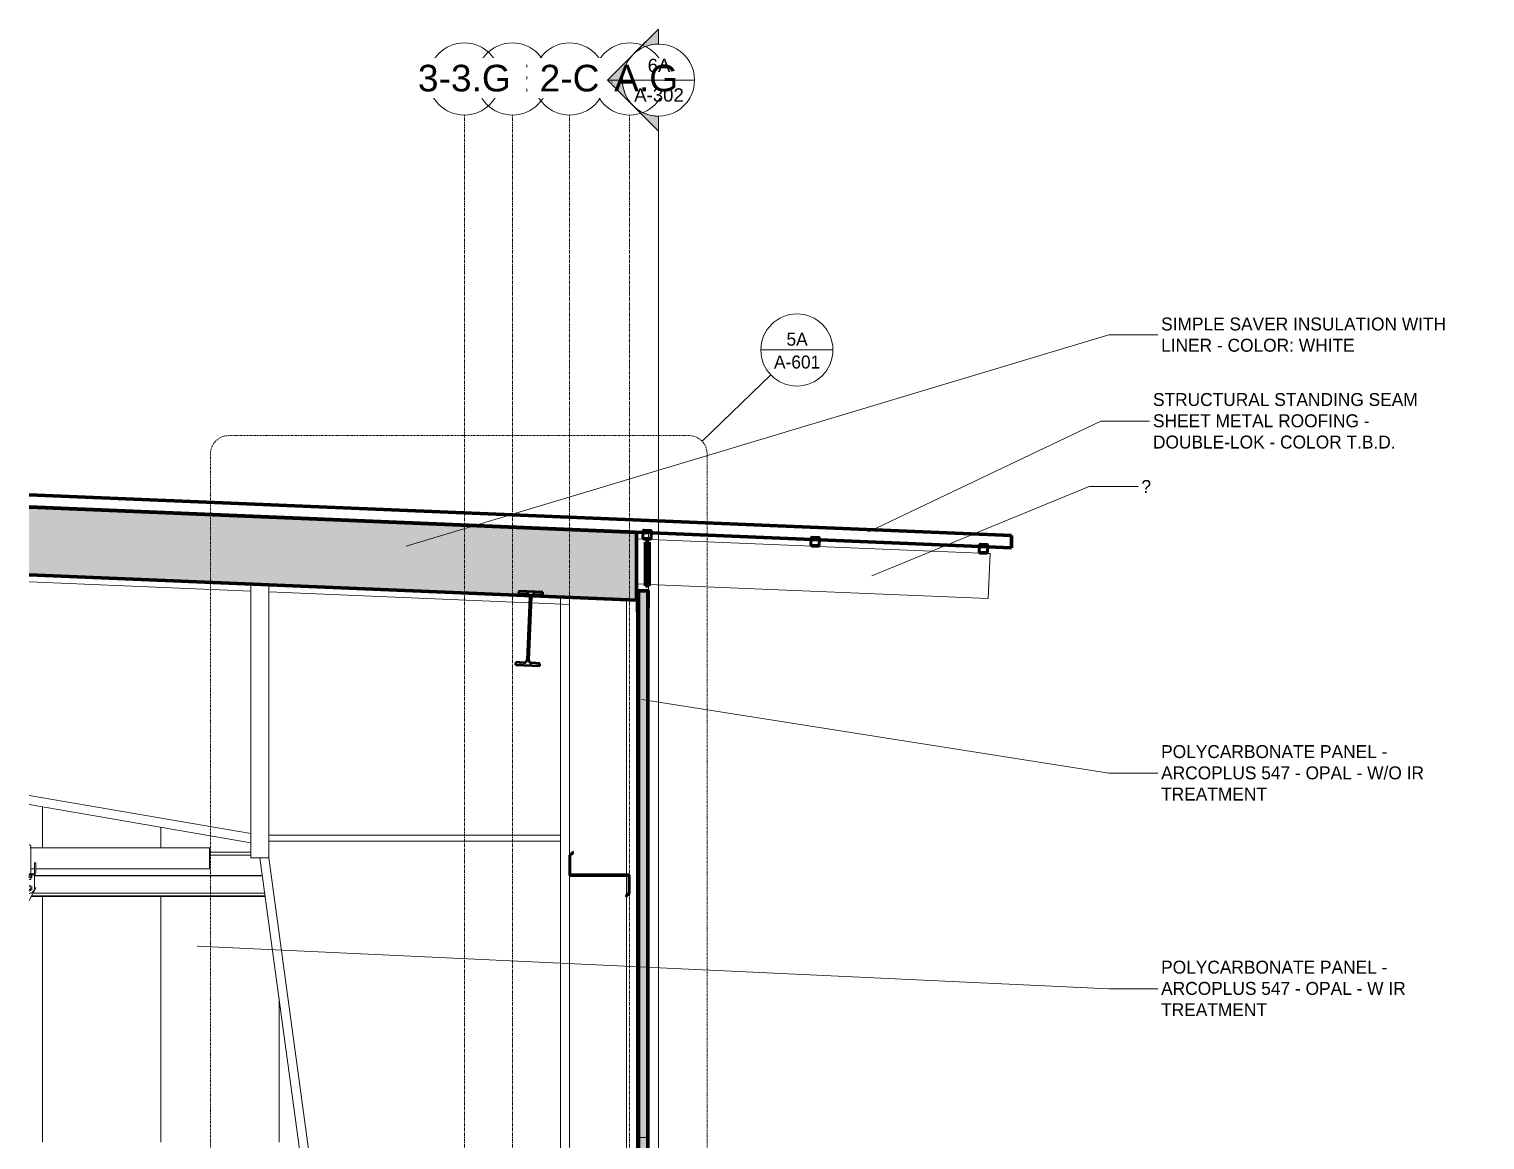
# Model space of a CAD drawing. Header units: inches. Extents: x 22688 to 23638, y -97 to 513.
# Drawn here: x 22979.5 to 23221.7, y 245.4 to 430.2 of the extents above; entities that cross this region are included whole.
import ezdxf

# ---------------------------------------------------------------- set-up
doc = ezdxf.new("R2010")
doc.units = ezdxf.units.IN
doc.header["$MEASUREMENT"] = 0
doc.linetypes.add('Dash Dot 3_16_', pattern=[0.3124999999999999, 0.1874999999999999, -0.06249999999999999, 0, -0.06249999999999999])
doc.linetypes.add('Grid Line 1_2_', pattern=[0.8749999999999999, 0.4999999999999999, -0.125, 0.125, -0.125])
for name, color, linetype, lineweight in [('A-ANNO-IDEN', 131, 'Continuous', 9), ('A-ANNO-SYMB', 150, 'Continuous', 9), ('A-CLNG', 13, 'Continuous', 18), ('A-CLNG-PATT', 13, 'Continuous', 70), ('A-GLAZ-CWMG', 51, 'Continuous', 9), ('A-ROOF', 132, 'Continuous', 18), ('A-WALL', 113, 'Continuous', 18), ('A-WALL-PATT', 111, 'Continuous', 18), ('G-ANNO-SYMB', 111, 'Continuous', 9), ('I-WALL', 2, 'Continuous', 18), ('Q-SPCQ', 91, 'Continuous', 9), ('S-BEAM', 12, 'Continuous', 9), ('S-GRID', 1, 'Continuous', 9), ('S-GRID-IDEN', 1, 'Continuous', 9)]:
    doc.layers.add(name, color=color, linetype=linetype, lineweight=lineweight)
doc.styles.add('Arial_1', font='arial.ttf', dxfattribs={"height": 4.425898203592812})
doc.styles.add('Arial_2', font='arial.ttf', dxfattribs={"height": 2.212949101796406})
doc.styles.add('Century Gothic', font='GOTHIC.TTF', dxfattribs={"height": 2.155667701863353})
pattern_1 = [(45, (21892.158, 97.64299999999999), (-2.375878784786799, 2.3758787847868), []), (45, (21892.158, 101.243), (-2.375878784786799, 2.3758787847868), [])]

# ---------------------------------------------------------------- blocks, each defined once
blk = doc.blocks.new('Basketball_Backstop-Performance_Sports_Systems-3103-Ceiling_Hung - 27_-0_ to 27_-11 7_8_-706978-Wall Section - Fieldhouse - South Wall')
at = {"layer": 'Q-SPCQ'}
for p, q in [((22299.67781039575, 294.0000000000017), (22269.80547585383, 294.0000000000013)), ((22299.67781039575, 294.0000000000014), (22299.67781039574, 292.2500000000015)), ((22269.92781039574, 289.6874999999966), (22269.92781039574, 292.2499999999965)), ((22270.74031039574, 291.4999999999966), (22270.55281039574, 291.4999999999966)), ((22270.55281039574, 290.9999999999963), (22270.55281039574, 291.4999999999963)), ((22270.55281039574, 290.9999999999963), (22270.55281039574, 289.8124999999963)), ((22270.74031039574, 291.4999999999963), (22270.74031039574, 290.9999999999963)), ((22270.74031039574, 289.8124999999962), (22270.74031039574, 290.9999999999963)), ((22299.67781039574, 292.2500000000015), (22299.67781039575, 290.5000000000015)), ((22269.67781039574, 288.7499999999963), (22269.64801879015, 288.7499999999963)), ((22270.42781039574, 289.6874999999963), (22269.64828778337, 289.6874999999963)), ((22269.64828778337, 289.4999999999963), (22270.42781039574, 289.4999999999963)), ((22269.67781039574, 289.0624999999963), (22269.64828778337, 289.0624999999963)), ((22269.67781039574, 289.0624999999963), (22269.67781039574, 289.4999999999951)), ((22270.11531039575, 289.0624999999963), (22269.67781039574, 289.0624999999963)), ((22269.92781039575, 288.7499999999963), (22269.67781039574, 288.7499999999963)), ((22269.92781039574, 290.5000000000013), (22270.55281039574, 290.5000000000014)), ((22269.92781039574, 288.7499999999965), (22269.92781039574, 289.4999999999965)), ((22270.11531039575, 289.4999999999951), (22270.11531039575, 289.0624999999963)), ((22270.55281039574, 289.5000000000018), (22270.42781039574, 289.5000000000018)), ((22270.55281039575, 289.5000000000015), (22270.55281039574, 289.2532575537487)), ((22270.55281039574, 289.2532575537486), (22270.55281039574, 288.312134935983)), ((22270.55281039574, 288.312134935983), (22270.55281039574, 288.1838773822358)), ((22270.74031039574, 290.5000000000014), (22299.67781039575, 290.5000000000017)), ((22269.67781039574, 287.8176814855416), (22269.64828778337, 287.8006365973378)), ((22269.64828778337, 285.2266090952207), (22270.74509987155, 287.3321043766825)), ((22269.64828778337, 286.8243634026634), (22269.67781039574, 286.8073185144597)), ((22270.11531039575, 287.5650907427711), (22269.67781039574, 287.8176814855416)), ((22269.67781039574, 286.8073185144597), (22270.11531039575, 287.0599092572302)), ((22270.11531039575, 287.0599092572302), (22270.11531039575, 287.5650907427711)), ((22270.55281039574, 288.1838773822358), (22270.55281039574, 287.3125000000006)), ((22270.55812862247, 287.4295029925564), (22270.74509987156, 287.3321043766822))]:
    blk.add_line(p, q, dxfattribs=at)
at = {"layer": 'Q-SPCQ', "flags": 128}
for points in [[(22269.64828778337, 294.4982076117862), (22269.65514248963, 294.4989702111307), (22269.66511677451, 294.4996775359901), (22269.67511136648, 294.4999854300537), (22269.67781039575, 294.4999999999962)], [(22269.67781039575, 294.4999999999962), (22269.68780772929, 294.4998000266614), (22269.69778906924, 294.4992004265719), (22269.70773844757, 294.4982021589597), (22269.7176399474, 294.4968068208402), (22269.72747772845, 294.4950166444565), (22269.73723605236, 294.4928344937093), (22269.74689930789, 294.4902638595739), (22269.7564520359, 294.4873088545168), (22269.76587895407, 294.4839742059157), (22269.77516498133, 294.4802652484969), (22269.78429526201, 294.4761879158012), (22269.79325518963, 294.471748730691), (22269.80203043021, 294.4669547949156), (22269.81060694523, 294.4618137777496), (22269.8189710141, 294.4563339037236), (22269.82710925609, 294.4505239394673), (22269.83500865175, 294.4443931796839), (22269.84265656374, 294.4379514322814), (22269.85004075702, 294.4312090026814), (22269.85714941847, 294.424176677333), (22269.86397117574, 294.4168657064565), (22269.87049511547, 294.4092877860459), (22269.87671080076, 294.4014550391571), (22269.88260828782, 294.3933799965143), (22269.88817814195, 294.3850755764632), (22269.89341145256, 294.3765550643045), (22269.89829984747, 294.3678320910396), (22269.90283550629, 294.3589206115654), (22269.90701117294, 294.3498348823477), (22269.91082016724, 294.3405894386154), (22269.91425639561, 294.3311990711059), (22269.91731436082, 294.3216788024042), (22269.91998917078, 294.3120438629093), (22269.92227654636, 294.3023096664691), (22269.92417282825, 294.2924917857212), (22269.92567498279, 294.2826059271807), (22269.92678060688, 294.2726679061122), (22269.92748793174, 294.2626936212296), (22269.92779582581, 294.2526990292608), (22269.92781039575, 294.2499999999962)], [(22269.92781039574, 292.2499999999965), (22269.92781039574, 292.3299786683698), (22269.92781039574, 292.4098293879349), (22269.92781039574, 292.4894244145744), (22269.92781039574, 292.568636413225), (22269.92781039574, 292.6473386615866), (22269.92781039574, 292.7254052528507), (22269.92781039574, 292.8027112971247), (22269.92781039574, 292.8791331212287), (22269.92781039575, 292.9545484665466), (22269.92781039575, 293.0288366846138), (22269.92781039575, 293.1018789301284), (22269.92781039575, 293.1735583510794), (22269.92781039575, 293.2437602756838), (22269.92781039575, 293.3123723958381), (22269.92781039575, 293.3792849467865), (22269.92781039575, 293.4443908827212), (22269.92781039575, 293.5075860480333), (22269.92781039575, 293.5687693439393), (22269.92781039575, 293.6278428902174), (22269.92781039575, 293.6847121817954), (22269.92781039575, 293.739286239938), (22269.92781039575, 293.7914777577943), (22269.92781039575, 293.841203240069), (22269.92781039575, 293.8883831365983), (22269.92781039575, 293.932941969612), (22269.92781039575, 293.974808454483), (22269.92781039575, 294.0139156137662), (22269.92781039575, 294.0502008843493), (22269.92781039575, 294.0836062175397), (22269.92781039575, 294.1140781719307), (22269.92781039575, 294.1415679988954), (22269.92781039575, 294.1660317205747), (22269.92781039575, 294.1874302002328), (22269.92781039575, 294.2057292048669), (22269.92781039575, 294.2208994599731), (22269.92781039575, 294.2329166963796), (22269.92781039575, 294.2417616890715), (22269.92781039575, 294.2474202879474), (22269.92781039575, 294.2498834404562), (22269.92781039575, 294.2499999999962)], [(22269.92781039575, 294.2499999999962), (22269.92781039575, 294.2484002133182), (22269.92781039575, 294.2436034126015), (22269.92781039575, 294.2356172717039), (22269.92781039575, 294.2244545667475), (22269.92781039575, 294.2101331556787), (22269.92781039575, 294.1926759497003), (22269.92781039575, 294.1721108766178), (22269.92781039575, 294.1484708361611), (22269.92781039575, 294.1217936473521), (22269.92781039575, 294.092121988002), (22269.92781039575, 294.0595033264361), (22269.92781039575, 294.0239898455548), (22269.92781039575, 293.9856383593516)]]:
    blk.add_lwpolyline(points, dxfattribs=at)
at = {"layer": 'Q-SPCQ'}
for centre, radius, start, end in [((22270.42781039574, 289.8124999999964), 0.312500000003638, 269.9999999999996, 0), ((22270.42781039574, 289.8124999999964), 0.125000000003638, 269.9999999999996, 0), ((22269.67781039574, 287.3125000000006), 0.8750000000013051, 268.0445723139122, 0), ((22269.67781039574, 287.3125000000006), 0.250000000003638, 0, 96.84399690110668), ((22269.67781039574, 287.3125000000006), 0.2500000000021873, 263.1560030988529, 0)]:
    blk.add_arc(centre, radius, start, end, dxfattribs=at)
blk = doc.blocks.new('Rectangular Mullion - Profile_Polycarbonate_Upper and left-1114459-Wall Section - Fieldhouse - South Wall')
at = {"layer": 'A-GLAZ-CWMG', "lineweight": 30}
for p, q in [((22370.67781039652, 336.8412598090446), (22370.67781039652, 333.2192598090446)), ((22372.80381039652, 336.8412598090446), (22370.67781039652, 336.8412598090446)), ((22370.74031039652, 333.2817598090446), (22370.74031039652, 336.7787598090446)), ((22370.74031039652, 336.7787598090446), (22372.74131039652, 336.7787598090446)), ((22372.74131039652, 336.7787598090446), (22372.74131039652, 334.0697598090446)), ((22372.80381039652, 334.0072598090446), (22372.80381039652, 336.8412598090446)), ((22370.67781039652, 333.2192598090446), (22371.03181039651, 333.2192598090446)), ((22370.96931039652, 333.2817598090446), (22370.74031039652, 333.2817598090446)), ((22371.03181039651, 333.4692598090446), (22370.96931039652, 333.4692598090446)), ((22370.96931039652, 333.4692598090446), (22370.96931039652, 333.2817598090446)), ((22371.03181039651, 333.2192598090446), (22371.03181039651, 333.4692598090446)), ((22372.74131039652, 334.0697598090446), (22372.67881039652, 334.0697598090446)), ((22372.67881039652, 334.0697598090446), (22372.67881039652, 334.0072598090446)), ((22372.67881039652, 334.0072598090446), (22372.80381039652, 334.0072598090446))]:
    blk.add_line(p, q, dxfattribs=at)
blk = doc.blocks.new('Rectangular Mullion - Profile_Polycarbonate_right-1189833-Wall Section - Fieldhouse - South Wall')
at = {"layer": 'A-GLAZ-CWMG'}
for p, q in [((22371.03181039639, 333.4692598090446), (22371.03181039639, 336.7787598090446)), ((22372.67881039639, 334.0697598090446), (22372.67881039639, 336.7787598090446)), ((22370.67781039639, 245.7926875001039), (22370.67781039639, 333.2192598090446)), ((22371.03181039639, 333.2192598090446), (22371.03181039639, 333.4692598090446)), ((22371.03181039639, 245.7926875001039), (22371.03181039639, 333.2192598090446)), ((22372.67881039639, 245.7926875001039), (22372.67881039639, 334.0072598090446)), ((22372.80381039639, 245.7926875001039), (22372.80381039639, 334.0072598090446))]:
    blk.add_line(p, q, dxfattribs=at)
blk = doc.blocks.new('Rectangular Mullion - Profile_Polycarbonate_Upper and left-1528482-Wall Section - Fieldhouse - South Wall')
at = {"layer": 'A-GLAZ-CWMG'}
for p, q in [((22372.67781039636, 345.4689544030999), (22372.67781039636, 346.4719945990588)), ((22372.67781039636, 336.8412598090446), (22372.67781039636, 337.6249999999999)), ((22369.05581039636, 335.2846928212113), (22369.05581039636, 289.5468750001019)), ((22369.05581039636, 289.4375000001021), (22369.05581039636, 286.1476214056831)), ((22369.05581039636, 286.0048424834125), (22369.05581039636, 241.296875000102)), ((22369.05581039636, 237.3138699922462), (22369.05581039636, 196.2968750001013)), ((22372.67781039636, 175.1189194701748), (22372.67781039636, 176)), ((22372.67781039636, 173.0546841119228), (22372.67781039636, 173.1171841119308))]:
    blk.add_line(p, q, dxfattribs=at)
blk = doc.blocks.new('W-Wide Flange - W12X22-1533120-Wall Section - Fieldhouse - South Wall')
at = {"layer": 'S-BEAM'}
h = blk.add_hatch(dxfattribs=at)
h.set_pattern_fill('FP_13', color=256, style=0, pattern_type=2)
h.set_pattern_definition(pattern_1)
h.paths.add_polyline_path([(22354.61430688906, 324.2865843268827), (22354.63199987056, 324.711215882947), (22353.26068972774, 324.7683538055645), (22353.06635857489, 324.8154965261933), (22352.90486073838, 324.9334180334787), (22352.80078279984, 325.1041658468974), (22352.76996968195, 325.3017451596893), (22353.20396811057, 335.7177074466771), (22353.2511108312, 335.9120385995307), (22353.36903233849, 336.0735364360401), (22353.53978015191, 336.1776143745785), (22353.7373594647, 336.208427492472), (22355.10866960752, 336.1512895698545), (22355.12636258902, 336.5759211259188), (22351.09985630446, 336.7436922211088), (22351.08216332295, 336.3190606650446), (22352.45347346577, 336.2619227424271), (22352.64780461863, 336.2147800217984), (22352.80930245514, 336.096858514513), (22352.91338039367, 335.9261107010943), (22352.94419351157, 335.7285313883024), (22352.51019508294, 325.3125691013145), (22352.46305236231, 325.118237948461), (22352.34513085503, 324.9567401119516), (22352.17438304161, 324.8526621734133), (22351.97680372882, 324.8218490555196), (22350.605493586, 324.8789869781372), (22350.5878006045, 324.4543554220729)], flags=0)
at = {"layer": 'S-BEAM', "lineweight": 50}
for p, q in [((22351.09985630446, 336.7436922211086), (22351.08216332296, 336.3190606650444)), ((22355.12636258902, 336.5759211259185), (22351.09985630446, 336.7436922211086)), ((22351.08216332296, 336.3190606650444), (22352.45347346578, 336.2619227424269)), ((22352.94419351157, 335.7285313883021), (22352.51019508295, 325.3125691013143)), ((22352.76996968195, 325.3017451596891), (22353.20396811058, 335.7177074466769)), ((22353.7373594647, 336.2084274924717), (22355.10866960752, 336.1512895698542)), ((22355.10866960752, 336.1512895698542), (22355.12636258902, 336.5759211259185)), ((22350.605493586, 324.8789869781369), (22350.5878006045, 324.4543554220726)), ((22351.97680372882, 324.8218490555194), (22350.605493586, 324.8789869781369)), ((22354.63199987057, 324.7112158829468), (22353.26068972775, 324.7683538055643)), ((22354.61430688907, 324.2865843268825), (22354.63199987057, 324.7112158829468)), ((22350.5878006045, 324.4543554220726), (22354.61430688907, 324.2865843268825))]:
    blk.add_line(p, q, dxfattribs=at)
for centre, radius, start, end in [((22352.43213781161, 335.749867042467), 0.5124999999974211, 357.6140559696101, 87.6140559696619), ((22353.71602381054, 335.6963717925119), 0.512500000001056, 87.6140559696788, 177.6140559696105), ((22351.99813938299, 325.3339047554792), 0.5124999999975727, 267.6140559692558, 357.6140559696094), ((22353.28202538192, 325.2804095055241), 0.5125000000012075, 177.6140559696098, 267.6140559692728)]:
    blk.add_arc(centre, radius, start, end, dxfattribs=at)
blk = doc.blocks.new('columns and girder2 - one-1334686-Wall Section - Fieldhouse - South Wall')
at = {"layer": 'S-BEAM'}
for p, q in [((22269.64828778337, 338.2540611309392), (22306.55279714119, 336.7163420560838)), ((22306.55279714119, 337.8889850401765), (22306.55279714119, 292.3686661120783)), ((22309.55279832167, 292.3686661120783), (22309.55279832167, 337.7639849909899)), ((22309.55279832167, 336.5913394718444), (22352.90487829427, 334.7849661730651)), ((22353.16465288414, 334.7741420123064), (22359.55281039645, 334.5079633845238)), ((22358.05281039645, 335.7431511545409), (22358.05281039645, 134.8203181467412)), ((22359.55281039645, 292.8125000001019), (22359.55281039645, 335.6806511545409)), ((22359.55281039645, 334.5079633845238), (22359.55281039645, 335.6806511545409)), ((22306.55279714119, 296.3765716891652), (22269.64828778337, 302.7215194060693)), ((22269.64828778337, 301.1994898846099), (22306.55279714119, 294.8545370902591)), ((22358.05281039645, 296.1186365876757), (22309.55279832167, 296.1186365876757)), ((22309.55279832167, 295.1186361941773), (22358.05281039645, 295.1186361941773)), ((22306.55279714119, 292.3686661120783), (22309.55279832167, 292.3686661120783)), ((22308.03895422599, 292.3686661120783), (22347.85039433396, 2.1316282072803e-14)), ((22349.36423659795, -5.46229728115577e-14), (22309.55279832169, 292.3686661120782)), ((22359.55281039645, 244.5625000001019), (22359.55281039645, 289.4375000001019))]:
    blk.add_line(p, q, dxfattribs=at)
blk = doc.blocks.new('Girt_Z - 10_D-1241717-Wall Section - Fieldhouse - South Wall')
at = {"layer": 'S-BEAM'}
h = blk.add_hatch(dxfattribs=at)
h.set_pattern_fill('FP_13', color=256, style=0, pattern_type=2)
h.set_pattern_definition(pattern_1)
h.paths.add_polyline_path([(22368.97827706401, 285.9397842928374), (22369.55281039635, 286.4218750001023), (22369.55281039635, 289.3593750001024), (22369.49789291782, 289.4919575215748), (22369.36531039635, 289.5468750001023), (22359.74025394333, 289.5468750001022), (22359.68646022116, 289.5683249941769), (22359.66218539635, 289.6209044547157), (22359.66218539635, 292.7614975999916), (22360.1976486235, 293.210804596401), (22360.12734372869, 293.2945907073671), (22359.55281039635, 292.8125000001021), (22359.55281039635, 289.4375000001022), (22369.36533768291, 289.4375000001024), (22369.41956593173, 289.4156241348689), (22369.44343539635, 289.3622433788933), (22369.44343539635, 286.4728774002129), (22368.9079721692, 286.0235704038034)], flags=0)
at = {"layer": 'S-BEAM', "lineweight": 50}
for p, q in [((22360.12734372869, 293.2945907073668), (22359.55281039636, 292.8125000001019)), ((22359.66218539636, 292.7614975999913), (22360.1976486235, 293.2108045964008)), ((22360.1976486235, 293.2108045964008), (22360.12734372869, 293.2945907073668)), ((22359.55281039636, 292.8125000001019), (22359.55281039636, 289.4375000001019)), ((22359.66218539636, 289.6209044547154), (22359.66218539636, 292.7614975999913)), ((22359.55281039636, 289.4375000001019), (22369.36533768292, 289.4375000001021)), ((22369.36531039636, 289.546875000102), (22359.74025394334, 289.5468750001019)), ((22369.44343539636, 289.362243378893), (22369.44343539636, 286.4728774002126)), ((22369.55281039636, 286.421875000102), (22369.55281039636, 289.3593750001021)), ((22369.44343539636, 286.4728774002126), (22368.90797216921, 286.0235704038031)), ((22368.90797216921, 286.0235704038031), (22368.97827706402, 285.9397842928371)), ((22368.97827706402, 285.9397842928371), (22369.55281039636, 286.421875000102))]:
    blk.add_line(p, q, dxfattribs=at)
for centre, radius, start, end in [((22359.74025394334, 289.6250537347591), 0.07817873465683078, 183.042361706906, 269.9999999999996), ((22369.36531039636, 289.3593750001021), 0.1874999999998796, 359.999999999991, 89.99999999999132), ((22369.36533768292, 289.3593486581289), 0.07815134197153384, 2.122717617936008, 90)]:
    blk.add_arc(centre, radius, start, end, dxfattribs=at)
blk = doc.blocks.new('Girt_Z - 10_D-1223976-Wall Section - Fieldhouse - South Wall')
at = {"layer": 'S-BEAM'}
for p, q in [((22299.67781039575, 293.2945907073669), (22306.55279714119, 293.2945907073669)), ((22299.67781039575, 292.8125000001019), (22306.55279714119, 292.8125000001019)), ((22270.55281039575, 289.4375000001019), (22308.43808709363, 289.4375000001019)), ((22270.55281039575, 289.362243378893), (22308.44833468448, 289.362243378893)), ((22270.01980093024, 285.939784292837), (22308.9143662423, 285.939784292837)), ((22270.06344748701, 286.0235704038031), (22308.90295720254, 286.0235704038031)), ((22270.29750421908, 286.4728774002126), (22308.84177568533, 286.4728774002126))]:
    blk.add_line(p, q, dxfattribs=at)
blk = doc.blocks.new('Rectangular Mullion - Profile_Polycarbonate_right-1125060-Wall Section - Fieldhouse - South Wall')
at = {"layer": 'A-GLAZ-CWMG'}
for p, q in [((22370.67781039639, 245.792687500104), (22371.03153539652, 245.792687500104)), ((22370.67781039639, 194.5000000001019), (22370.67781039639, 245.792687500104)), ((22371.03181039639, 245.792687500104), (22372.60633539651, 245.792687500104)), ((22371.03181039639, 194.5000000001019), (22371.03181039639, 245.792687500104)), ((22372.60633539651, 245.792687500104), (22372.67881039639, 245.792687500104)), ((22372.67881039639, 245.792687500104), (22372.80381039639, 245.792687500104)), ((22372.67881039639, 194.5000000001019), (22372.67881039639, 245.792687500104)), ((22372.80381039639, 194.5000000001019), (22372.80381039639, 245.792687500104))]:
    blk.add_line(p, q, dxfattribs=at)
blk = doc.blocks.new('Dimension Lumber - 5_5 x 7_5 Glulam-1529169-Wall Section - Fieldhouse - South Wall')
at = {"layer": 'S-BEAM'}
for p, q in [((22370.67781039639, 345.436187085654), (22371.90600888298, 345.385012148713)), ((22372.9411107467, 345.3418829043911), (22399.88173492956, 344.2193568967721)), ((22400.91683679328, 344.1762276524503), (22427.85746097615, 343.0537016448309)), ((22428.89256283987, 343.0105724005091), (22429.5210494329, 342.984385459133)), ((22429.5210494329, 342.984385459133), (22429.20882034756, 335.4908874109404)), ((22370.67781039639, 337.9296794922388), (22372.17881039647, 337.867137825569)), ((22372.80381039647, 337.8410961589024), (22429.20882034756, 335.4908874109404))]:
    blk.add_line(p, q, dxfattribs=at)
blk = doc.blocks.new('HSS-Hollow Structural Section - HSS1-1_2X1-1_2X1_8 - Obsolete-1399530-Wall Section - Fieldhouse - South Wall')
at = {"layer": 'S-BEAM'}
h = blk.add_hatch(dxfattribs=at)
h.set_pattern_fill('FP_13', color=256, style=0, pattern_type=2)
h.set_pattern_definition(pattern_1)
h.paths.add_polyline_path([(22428.89256283987, 343.0105724005093), (22429.05929824139, 343.0716352787379), (22429.1340199992, 343.2327129870935), (22429.17714924352, 344.2678148508172), (22429.11608636529, 344.4345502523408), (22428.95500865694, 344.5092720101479), (22427.91990679321, 344.5524012544697), (22427.75317139169, 344.4913383762409), (22427.67844963388, 344.3302606678855), (22427.63532038956, 343.2951588041617), (22427.69638326779, 343.1284234026381), (22427.85746097614, 343.0537016448311)], flags=0)
h.paths.add_polyline_path([(22428.89739198305, 343.1264718369879), (22427.86229011933, 343.1696010813098), (22427.78175126515, 343.2069619602133), (22427.75121982604, 343.2903296609752), (22427.79434907036, 344.3254315246988), (22427.83170994926, 344.4059703788766), (22427.91507765002, 344.436501817991), (22428.95017951375, 344.3933725736692), (22429.03071836793, 344.3560116947656), (22429.06124980704, 344.2726439940039), (22429.01812056272, 343.2375421302801), (22428.98075968381, 343.1570032761023)], flags=0)
at = {"layer": 'S-BEAM', "lineweight": 50}
for p, q in [((22427.67844963388, 344.3302606678851), (22427.63532038956, 343.2951588041614)), ((22427.75121982604, 343.2903296609749), (22427.79434907037, 344.3254315246985)), ((22427.91507765003, 344.4365018179906), (22428.95017951375, 344.3933725736688)), ((22428.95500865694, 344.5092720101475), (22427.91990679321, 344.5524012544694)), ((22429.06124980704, 344.2726439940035), (22429.01812056272, 343.2375421302798)), ((22429.1340199992, 343.2327129870931), (22429.17714924352, 344.2678148508169)), ((22427.85746097615, 343.0537016448308), (22428.89256283987, 343.010572400509)), ((22428.89739198306, 343.1264718369876), (22427.86229011933, 343.1696010813095))]:
    blk.add_line(p, q, dxfattribs=at)
for centre, radius, start, end in [((22427.91024850684, 344.3206023815118), 0.2320000000016196, 87.61405597046999, 177.6140559696273), ((22427.91024850684, 344.3206023815118), 0.1159999999989924, 87.61405597043264, 177.6140559696138), ((22428.94535037057, 344.27747313719), 0.1159999999989924, 357.6140559696414, 87.61405597043269), ((22428.94535037057, 344.27747313719), 0.2319999999979848, 357.6140559696128, 87.61405597043264), ((22427.86711926252, 343.2855005177882), 0.2319999999979848, 177.6140559696278, 267.6140559704323), ((22427.86711926252, 343.2855005177882), 0.1159999999989924, 177.6140559696406, 267.6140559704323), ((22428.90222112624, 343.2423712734663), 0.2320000000016196, 267.6140559704696, 357.6140559695995), ((22428.90222112624, 343.2423712734663), 0.1160000000026272, 267.614055970507, 357.6140559696124)]:
    blk.add_arc(centre, radius, start, end, dxfattribs=at)
blk = doc.blocks.new('HSS-Hollow Structural Section - HSS1-1_2X1-1_2X1_8 - Obsolete-V4-Wall Section - Fieldhouse - South Wall')
at = {"layer": 'S-BEAM'}
h = blk.add_hatch(dxfattribs=at)
h.set_pattern_fill('FP_13', color=256, style=0, pattern_type=2)
h.set_pattern_definition(pattern_1)
h.paths.add_polyline_path([(22400.91683679328, 344.1762276524502), (22401.0835721948, 344.2372905306789), (22401.15829395261, 344.3983682390344), (22401.20142319693, 345.4334701027582), (22401.1403603187, 345.6002055042817), (22400.97928261035, 345.6749272620888), (22399.94418074662, 345.7180565064106), (22399.7774453451, 345.656993628182), (22399.7027235873, 345.4959159198264), (22399.65959434297, 344.4608140561027), (22399.7206572212, 344.294078654579), (22399.88173492956, 344.2193568967721)], flags=0)
h.paths.add_polyline_path([(22400.92166593646, 344.2921270889289), (22399.88656407274, 344.3352563332508), (22399.80602521856, 344.3726172121542), (22399.77549377945, 344.4559849129161), (22399.81862302377, 345.4910867766398), (22399.85598390267, 345.5716256308176), (22399.93935160344, 345.6021570699319), (22400.97445346716, 345.5590278256101), (22401.05499232134, 345.5216669467066), (22401.08552376045, 345.4382992459447), (22401.04239451613, 344.403197382221), (22401.00503363723, 344.3226585280433)], flags=0)
at = {"layer": 'S-BEAM', "lineweight": 50}
for p, q in [((22399.7027235873, 345.4959159198261), (22399.65959434297, 344.4608140561024)), ((22399.77549377945, 344.4559849129158), (22399.81862302378, 345.4910867766395)), ((22399.88173492956, 344.2193568967717), (22400.91683679328, 344.1762276524499)), ((22400.92166593647, 344.2921270889286), (22399.88656407275, 344.3352563332505)), ((22399.93935160344, 345.6021570699316), (22400.97445346716, 345.5590278256097)), ((22400.97928261035, 345.6749272620884), (22399.94418074662, 345.7180565064103)), ((22401.08552376046, 345.4382992459445), (22401.04239451613, 344.4031973822208)), ((22401.15829395261, 344.3983682390341), (22401.20142319693, 345.4334701027579))]:
    blk.add_line(p, q, dxfattribs=at)
for centre, radius, start, end in [((22399.89139321593, 344.4511557697292), 0.2319999999979848, 177.6140559696132, 267.6140559704323), ((22399.93452246025, 345.4862576334528), 0.2320000000016196, 87.61405597046998, 177.6140559696139), ((22399.89139321593, 344.4511557697292), 0.1159999999989924, 177.6140559696126, 267.6140559704323), ((22399.93452246025, 345.4862576334529), 0.1159999999989924, 87.61405597043269, 177.6140559696418), ((22400.92649507965, 344.4080265254073), 0.2320000000016196, 267.6140559704696, 357.6140559696129), ((22400.92649507965, 344.4080265254073), 0.1160000000026272, 267.614055970507, 357.6140559696404), ((22400.96962432398, 345.443128389131), 0.1159999999989924, 357.6140559696134, 87.61405597043264), ((22400.96962432398, 345.4431283891309), 0.2319999999979848, 357.6140559696134, 87.61405597043264)]:
    blk.add_arc(centre, radius, start, end, dxfattribs=at)
blk = doc.blocks.new('HSS-Hollow Structural Section - HSS1-1_2X1-1_2X1_8 - Obsolete-V5-Wall Section - Fieldhouse - South Wall')
at = {"layer": 'S-BEAM'}
h = blk.add_hatch(dxfattribs=at)
h.set_pattern_fill('FP_13', color=256, style=0, pattern_type=2)
h.set_pattern_definition(pattern_1)
h.paths.add_polyline_path([(22372.9411107467, 345.3418829043911), (22373.10784614822, 345.4029457826198), (22373.18256790603, 345.5640234909753), (22373.22569715035, 346.5991253546991), (22373.16463427212, 346.7658607562228), (22373.00355656376, 346.8405825140297), (22371.96845470004, 346.8837117583516), (22371.80171929852, 346.8226488801229), (22371.72699754071, 346.6615711717674), (22371.68386829639, 345.6264693080436), (22371.74493117462, 345.45973390652), (22371.90600888298, 345.385012148713)], flags=0)
h.paths.add_polyline_path([(22372.94593988988, 345.4577823408698), (22371.91083802616, 345.5009115851918), (22371.83029917198, 345.5382724640952), (22371.79976773287, 345.621640164857), (22371.84289697719, 346.6567420285807), (22371.88025785609, 346.7372808827586), (22371.96362555685, 346.767812321873), (22372.99872742058, 346.724683077551), (22373.07926627475, 346.6873221986476), (22373.10979771387, 346.6039544978858), (22373.06666846955, 345.5688526341621), (22373.02930759064, 345.4883137799842)], flags=0)
at = {"layer": 'S-BEAM', "lineweight": 50}
for p, q in [((22371.72699754071, 346.6615711717672), (22371.68386829639, 345.6264693080433)), ((22371.79976773287, 345.6216401648567), (22371.84289697719, 346.6567420285804)), ((22371.96362555686, 346.7678123218727), (22372.99872742058, 346.7246830775508)), ((22373.00355656377, 346.8405825140294), (22371.96845470004, 346.8837117583514)), ((22373.10979771387, 346.6039544978855), (22373.06666846955, 345.5688526341618)), ((22373.18256790603, 345.5640234909751), (22373.22569715035, 346.5991253546988)), ((22371.90600888298, 345.3850121487127), (22372.9411107467, 345.3418829043908)), ((22372.94593988989, 345.4577823408696), (22371.91083802616, 345.5009115851915))]:
    blk.add_line(p, q, dxfattribs=at)
for centre, radius, start, end in [((22371.95879641367, 346.6519128853938), 0.2319999999981363, 87.61405596953654, 177.6140559696257), ((22371.95879641367, 346.6519128853938), 0.1159999999991439, 87.6140559686404, 177.6140559696107), ((22372.99389827739, 346.608783641072), 0.1160000000027787, 357.6140559696385, 87.61405596871512), ((22372.99389827739, 346.608783641072), 0.2320000000017711, 357.6140559696114, 87.61405596957385), ((22371.91566716935, 345.6168110216702), 0.2320000000017711, 177.6140559696263, 267.6140559695735), ((22371.91566716935, 345.6168110216702), 0.1159999999989924, 177.6140559696406, 267.6140559704323), ((22372.95076903307, 345.5736817773483), 0.2319999999981363, 267.6140559695361, 357.6140559695978), ((22372.95076903307, 345.5736817773483), 0.1159999999989924, 267.6140559704323, 357.6140559696123)]:
    blk.add_arc(centre, radius, start, end, dxfattribs=at)
blk = doc.blocks.new('Grid - Grid Head - Circle-14747-Wall Section - Fieldhouse - South Wall')
at = {"layer": 'S-GRID-IDEN'}
blk.add_circle((22350.05281039633, 421.9428382222625), 6, dxfattribs=at)
blk = doc.blocks.new('Section - Section Head - Filled-1526-Wall Section - Fieldhouse - South Wall')
at = {"layer": 'G-ANNO-SYMB'}
h = blk.add_hatch(color=256, dxfattribs=at)
edge = h.paths.add_edge_path(flags=0)
edge.add_arc((22374.35696843902, 421.7553382222624), 6.007808897740915, 90.00000000000011, 132.0783950246064, ccw=False)
edge.add_line((22374.35696843902, 427.7631471200033), (22374.35696843902, 430.2406195965009))
edge.add_line((22374.35696843902, 430.2406195965009), (22370.33085459986, 426.2145057573416))
h = blk.add_hatch(color=256, dxfattribs=at)
edge = h.paths.add_edge_path(flags=0)
edge.add_line((22370.1143277519, 425.9979789093816), (22365.87168706478, 421.7553382222624))
edge.add_line((22365.87168706478, 421.7553382222624), (22368.35696843902, 421.7553382222624))
edge.add_arc((22374.35696843902, 421.7553382222623), 6.000000000001013, 135, 179.9999999999993, ccw=False)
h = blk.add_hatch(color=256, dxfattribs=at)
edge = h.paths.add_edge_path(flags=0)
edge.add_arc((22374.35696843902, 421.7553382222624), 6, 180.0000000000004, 224.999999999995, ccw=False)
edge.add_line((22368.35696843902, 421.7553382222624), (22365.87168706478, 421.7553382222624))
edge.add_line((22365.87168706478, 421.7553382222624), (22370.1143277519, 417.512697535143))
h = blk.add_hatch(color=256, dxfattribs=at)
edge = h.paths.add_edge_path(flags=0)
edge.add_line((22370.33085459986, 417.296170687183), (22374.35696843902, 413.2700568480237))
edge.add_line((22374.35696843902, 413.2700568480237), (22374.35696843902, 415.7475293245213))
edge.add_arc((22374.35696843902, 421.7553382222624), 6.007808897739383, 227.9216049753788, 270, ccw=False)
for p, q in [((22365.87168706478, 421.7553382222624), (22374.35696843902, 430.2406195965009)), ((22370.33085459986, 426.2145057573416), (22374.35696843902, 430.2406195965009)), ((22374.35696843902, 427.7553382222624), (22374.35696843902, 430.2406195965009)), ((22374.35696843902, 430.2406195965009), (22374.35696843902, 427.7631471200033)), ((22365.87168706478, 421.7553382222624), (22370.1143277519, 425.9979789093816)), ((22365.87168706478, 421.7553382222624), (22374.35696843902, 413.2700568480238)), ((22368.35696843902, 421.7553382222624), (22365.87168706478, 421.7553382222624)), ((22370.1143277519, 417.512697535143), (22365.87168706478, 421.7553382222624)), ((22365.87168706478, 421.7553382222624), (22368.35696843902, 421.7553382222624)), ((22374.35696843902, 413.2700568480237), (22370.33085459986, 417.296170687183)), ((22374.35696843902, 415.7553382222624), (22374.35696843902, 413.2700568480238)), ((22374.35696843902, 415.7475293245213), (22374.35696843902, 413.2700568480237))]:
    blk.add_line(p, q, dxfattribs=at)
for centre, radius, start, end in [((22374.35696843902, 421.7553382222624), 6, 90, 269.9999999999996), ((22374.35696843902, 421.7553382222624), 6.007808897740915, 89.99999999999973, 132.0783950246061), ((22374.35696843902, 421.7553382222624), 6, 269.9999999999996, 90), ((22374.35696843902, 421.7553382222623), 6.000000000001013, 134.9999999999996, 179.9999999999989), ((22374.35696843902, 421.7553382222624), 6, 180, 224.9999999999946), ((22374.35696843902, 421.7553382222624), 6.007808897739383, 227.9216049753785, 269.9999999999996)]:
    blk.add_arc(centre, radius, start, end, dxfattribs=at)
blk = doc.blocks.new('Section - Callout Head-19020-Wall Section - Fieldhouse - South Wall')
at = {"layer": 'A-ANNO-SYMB'}
blk.add_line((22391.3757287439, 376.8504020735687), (22403.3757287439, 376.8504020735687), dxfattribs=at)
for start, end in [(0, 180), (180, 0)]:
    blk.add_arc((22397.3757287439, 376.8504020735687), 6, start, end, dxfattribs=at)

msp = doc.modelspace()

# ---------------------------------------------------------------- hatches: boundary and pattern name
at = {"layer": 'A-CLNG-PATT', "lineweight": 9}
h = msp.add_hatch(dxfattribs=at)
h.set_pattern_fill('FP_11', color=256, style=0, pattern_type=2)
h.set_pattern_definition([(161.57, (21892.278, 97.76299999999999), (-0.9603836944971216, -0.0003991792322687315), [0, -6.83, 0.758, 0]), (18.43, (21892.038, 97.76299999999999), (-0.9603836944971215, 0.0003991792322688426), [0, -6.83, 0.758, 0]), (108.43, (21892.278, 97.76299999999999), (0.4795101815599688, -2.400526397642885), [2.275999999999999, -5.311999999999999]), (71.57, (21892.038, 97.76299999999999), (0.4795101815599692, 2.400526397642885), [2.276, -5.312])])
h.paths.add_polyline_path([(23080.53695938692, 335.217109487877), (23080.53695938692, 346.4768708779998), (22979.5074367739, 350.6864343202089), (22979.5074367739, 339.4266729300862), (23079.1138117739, 335.2764073050861)], flags=0)
at = {"layer": 'A-WALL-PATT', "lineweight": 9, "transparency": 33554649}
msp.add_hatch(color=256, dxfattribs=at).paths.add_polyline_path([(23080.89068438705, 191.3398372124656), (23082.46548438704, 191.3398372124656), (23082.46548438704, 336.7787598090449), (23080.89068438705, 336.7787598090449), (23080.89068438705, 192.900296946275)], flags=0)
at = {"layer": 'A-WALL-PATT', "lineweight": 9}
h = msp.add_hatch(dxfattribs=at)
h.set_pattern_fill('FP_14', color=256, style=0, pattern_type=2)
h.set_pattern_definition([(90, (22233.678, 0), (-19.685, 1.205358612060782e-15), [])])
h.paths.add_polyline_path([(22979.5074367739, 2.243999999999971), (23057.40398092347, 2.243999999999971), (23051.2146270158, 47.69759678455969), (22979.5074367739, 47.69759678455969), (22979.5074367739, 44.65518757127474)], flags=0)
h.paths.add_polyline_path([(23017.89810321652, 55.05240319444683), (23050.21313311843, 55.05240319444683), (23044.59342748263, 96.32259679273305), (22979.5074367739, 96.32259679273305), (22979.5074367739, 55.05240319444683)], flags=0)
h.paths.add_polyline_path([(22979.5074367739, 103.6774032072629), (23043.59193358463, 103.6774032072629), (23042.65590484085, 110.5514442999168), (23036.91195938682, 110.5514442999168), (23033.95335989445, 110.6250933522748), (23030.48345744112, 110.8918415821719), (23026.81625093108, 111.4007968511938), (23024.5234890173, 111.8564747761605), (23023.23423394407, 112.1218331111574), (23021.67284661756, 112.5259500327833), (23020.29864011335, 112.8965203925722), (23019.72762398315, 113.0584692935795), (23017.77965976678, 113.6918151072156), (23016.44313497764, 114.1572743984229), (23013.88834216974, 115.1893795664574), (23012.04455374739, 116.0296368064933), (23009.467404486, 117.3702215433061), (23007.77888867412, 118.3392253484759), (23006.0818015396, 119.410700464711), (23004.64203230001, 120.4156626999066), (23003.1225516448, 121.5783113833194), (23002.12767336944, 122.3698266457118), (23000.74519283808, 123.6014560128262), (22999.71111734229, 124.5638871329613), (22998.21847876186, 126.114598092484), (22997.07213983201, 127.4397932065571), (22996.1084992739, 128.627617898795), (22994.93370312098, 130.2510588711214), (22993.94798021374, 131.7906583298974), (22993.3416555239, 132.7901515901642), (22992.65879857981, 134.0375943646645), (22991.97113215587, 135.4409921766471), (22991.28091409576, 137.0698968356739), (22990.55814499779, 139.0203237117299), (22990.04059457074, 140.7692333882928), (22989.94068351742, 141.1897842929403), (22979.5074367739, 141.1897842929403), (22979.5074367739, 116.9698750712748)], flags=0)
h.paths.add_polyline_path([(22988.87279577989, 148.5445907074702), (22988.95112299375, 148.5445907074702), (22988.91195938682, 149.1788612978854), (22988.91195938682, 154.5000000001513), (22979.5074367739, 154.5000000001513), (22979.5074367739, 148.5445907074702), (22988.73794414997, 148.5445907074702)], flags=0)
h.paths.add_polyline_path([(23034.16398894824, 172.9146774691812), (23031.91378782602, 189.4397842928373), (22979.5074367739, 189.4397842928373), (22979.5074367739, 186.5000000001514), (23000.77094449798, 186.4987425018181), (23003.10211853006, 186.3844334399842), (23003.51749775358, 186.4391164903978), (23004.91195938682, 186.5000000001548), (23006.3090776255, 186.4387694034641), (23007.77992663378, 186.2370610037281), (23009.15307416949, 185.9232801696617), (23010.38428168003, 185.5350819327293), (23010.54413269536, 185.4688694742197), (23014.77530852366, 184.3995801727268), (23016.39328445064, 183.8259358807633), (23018.45296371575, 183.0827946154865), (23019.114152291, 182.8462175603932), (23023.37239090513, 180.8322206885724), (23027.41271872241, 178.4105413903783), (23031.22374790754, 175.5795566126576), (23034.00417292567, 173.0595262688071)], flags=0)
h.paths.add_polyline_path([(23070.05685406691, 196.2968750001015), (23078.91495938689, 196.2968750001015), (23078.91495938689, 237.3138699922463), (23069.41195938698, 237.3138699922463), (23069.41201583977, 196.3125000001023), (23069.9865491721, 196.7945907073671), (23070.05685406691, 196.710804596401), (23069.56355198344, 196.2968750001015), (23069.9865491721, 196.2968750001015)], flags=0)
h.paths.add_polyline_path([(22979.5074367739, 196.7945907073671), (23030.91229392802, 196.7945907073671), (23025.34365152943, 237.6897842928373), (22979.5074367739, 237.6897842928373), (22979.5074367739, 218.210437571275)], flags=0)
h.paths.add_polyline_path([(23070.05679761389, 241.2968750001016), (23078.91495938689, 241.2968750001016), (23078.91495938689, 286.0048424834126), (23078.83742605454, 285.9397842928373), (23078.76712115973, 286.0235704038034), (23078.91495938689, 286.1476214056833), (23078.91495938689, 289.4375000001023), (23069.41195938698, 289.4375000001023), (23069.411959387, 244.5625000001022), (23069.98649271908, 245.044590707367), (23070.05679761389, 244.9608045964009), (23069.52133438674, 244.5114975999917), (23069.52133438674, 241.3709044547157), (23069.54560921155, 241.3183249941768), (23069.59940293372, 241.2968750001016), (23069.98649271908, 241.2968750001016)], flags=0)
h.paths.add_polyline_path([(23018.92503093301, 245.0445907073672), (23024.34215763142, 245.0445907073672), (23018.77351523284, 285.9397842928373), (22979.87894992077, 285.9397842928373), (22979.5074367739, 285.2266090952208), (22979.5074367739, 245.0445907073672), (23017.89810321652, 245.0445907073672)], flags=0)
h.paths.add_polyline_path([(23078.91495938689, 289.5468750001022), (23078.91495938689, 335.2846928212116), (23069.41195938698, 335.6806511545412), (23069.41195938698, 292.8125000001021), (23069.98649271922, 293.2945907073671), (23070.05679761403, 293.210804596401), (23069.52133438688, 292.7614975999917), (23069.52133438688, 289.6209044547157), (23069.54560921169, 289.5683249941769), (23069.59940293386, 289.5468750001022)], flags=0)
h.paths.add_polyline_path([(23009.53695938628, 293.2945907073671), (23016.41194613172, 293.2945907073671), (23016.41194613172, 294.8545370902594), (22979.5074367739, 301.1994898846102), (22979.5074367739, 294.4869869867536), (22979.53695938628, 294.4999999999962), (22979.69390513992, 294.429372725476), (22979.72935514829, 294.3942011735959), (22979.78253037672, 294.2399132553065), (22979.7866281046, 294.1814194961051), (22979.78694075333, 294.0000000000009), (23009.53695938628, 294.0000000000009), (23009.53695938628, 293.3990485194299)], flags=0)

# ---------------------------------------------------------------- linework, layer by layer
at = {"layer": 'A-ANNO-IDEN', "color": 153}
for p, q in [((23042.23691576614, 344.1957760853281), (23159.15356955877, 379.3824742759558)), ((23159.15356955877, 379.3824742759558), (23167.82723973392, 379.3824742759558)), ((23119.15211304784, 346.571614799395), (23157.79929459768, 364.9932844516827)), ((23157.79929459768, 364.9932844516827), (23166.47296477283, 364.9932844516827)), ((23119.72351111069, 339.2829956704863), (23155.87606570067, 354.160592892027)), ((23155.87606570067, 354.160592892027), (23164.5497359414, 354.1605928892942)), ((23081.43820368322, 318.6913237055441), (23159.15356955877, 306.4114021893519)), ((23159.15356955877, 306.4114021893519), (23167.82723973392, 306.4114021893519)), ((23007.46466492668, 277.630336136177), (23159.15356955877, 270.5457660306814)), ((23159.15356955877, 270.5457660306814), (23167.82723973392, 270.5457660306814))]:
    msp.add_line(p, q, dxfattribs=at)
at = {"layer": 'A-ANNO-SYMB'}
msp.add_line((23091.45538469108, 361.6812853940579), (23102.90940375929, 372.6922444418349), dxfattribs=at)
at = {"layer": 'A-ANNO-SYMB', "linetype": 'Dash Dot 3_16_'}
for p, q in [((23089.29264770351, 362.6022065781908), (23012.684297229, 362.6022065781908)), ((23009.684297229, 359.6022065781908), (23009.684297229, -12.48985905511493)), ((23092.29264770351, -12.48985905511495), (23092.29264770351, 359.6022065781908))]:
    msp.add_line(p, q, dxfattribs=at)
for centre, start, end in [((23012.684297229, 359.6022065781908), 90, 180), ((23089.29264770351, 359.6022065781908), 0, 90)]:
    msp.add_arc(centre, 3, start, end, dxfattribs=at)
at = {"layer": 'A-CLNG', "lineweight": 70}
for p, q in [((23080.53695938692, 346.4768708779995), (22979.5074367739, 350.6864343202086)), ((23080.53695938692, 335.2171094878767), (23080.53695938692, 346.4768708779995)), ((22979.5074367739, 339.4266729300858), (23080.53695938692, 335.2171094878767))]:
    msp.add_line(p, q, dxfattribs=at)
at = {"layer": 'A-ROOF', "lineweight": 70}
for p, q in [((23142.95440946495, 345.9563362040553), (22979.5074367739, 352.7666267328495)), ((22979.5074367739, 350.7648913746055), (23142.95440946495, 343.9546008458113)), ((23142.95440946495, 343.9546008458113), (23142.95440946495, 345.9563362040553))]:
    msp.add_line(p, q, dxfattribs=at)
at = {"layer": 'A-WALL', "lineweight": 70}
for p, q in [((23080.89068438705, 336.7787598090446), (23080.89068438705, 191.3398372124655)), ((23082.46548438705, 336.7787598090446), (23080.89068438705, 336.7787598090446)), ((23082.46548438705, 191.3398372124655), (23082.46548438705, 336.7787598090446))]:
    msp.add_line(p, q, dxfattribs=at)
at = {"layer": 'A-WALL'}
for p, q in [((23080.89068438692, 336.7787598090446), (23080.89068438692, 245.792687500104)), ((23082.46548438692, 245.792687500104), (23082.46548438692, 336.7787598090446))]:
    msp.add_line(p, q, dxfattribs=at)
at = {"layer": 'G-ANNO-SYMB'}
msp.add_line((23084.21611742955, 415.7553382222625), (23084.21611742955, -95.04589040853769), dxfattribs=at)
at = {"layer": 'I-WALL', "lineweight": 70}
for p, q in [((23082.03795938699, 344.8749999999999), (23082.03795938699, 337.6249999999999)), ((23082.66295938699, 344.8749999999999), (23082.03795938699, 344.8749999999999)), ((23082.66295938699, 337.6249999999999), (23082.66295938699, 344.8749999999999)), ((23082.03795938699, 337.6249999999999), (23082.66295938699, 337.6249999999999))]:
    msp.add_line(p, q, dxfattribs=at)
at = {"layer": 'S-GRID', "linetype": 'Grid Line 1_2_'}
for p, q in [((23051.91195938687, -58.47136856128565), (23051.91195938687, 415.9428382222627)), ((23059.91195938687, -58.47136856128565), (23059.91195938687, 415.9428382222626)), ((23069.41195938701, -58.47136856128565), (23069.41195938701, 415.9428382222626)), ((23069.41195938701, -58.47136856128565), (23069.41195938701, 415.9428382222626)), ((23079.41195938701, -58.47136856128565), (23079.41195938701, 415.9428382222626))]:
    msp.add_line(p, q, dxfattribs=at)

# ---------------------------------------------------------------- block references
at = {"layer": 'A-ANNO-SYMB'}
msp.add_blockref('Section - Callout Head-19020-Wall Section - Fieldhouse - South Wall', (709.8591489905314, 0), dxfattribs=at)
at = {"layer": 'A-GLAZ-CWMG'}
for name in ['Rectangular Mullion - Profile_Polycarbonate_Upper and left-1528482-Wall Section - Fieldhouse - South Wall', 'Rectangular Mullion - Profile_Polycarbonate_Upper and left-1114459-Wall Section - Fieldhouse - South Wall', 'Rectangular Mullion - Profile_Polycarbonate_right-1189833-Wall Section - Fieldhouse - South Wall', 'Rectangular Mullion - Profile_Polycarbonate_right-1125060-Wall Section - Fieldhouse - South Wall']:
    msp.add_blockref(name, (709.8591489905314, 0), dxfattribs=at)
at = {"layer": 'Q-SPCQ'}
msp.add_blockref('Basketball_Backstop-Performance_Sports_Systems-3103-Ceiling_Hung - 27_-0_ to 27_-11 7_8_-706978-Wall Section - Fieldhouse - South Wall', (709.8591489905314, 0), dxfattribs=at)
at = {"layer": 'S-BEAM', "lineweight": 50}
for name in ['HSS-Hollow Structural Section - HSS1-1_2X1-1_2X1_8 - Obsolete-V5-Wall Section - Fieldhouse - South Wall', 'HSS-Hollow Structural Section - HSS1-1_2X1-1_2X1_8 - Obsolete-V4-Wall Section - Fieldhouse - South Wall', 'HSS-Hollow Structural Section - HSS1-1_2X1-1_2X1_8 - Obsolete-1399530-Wall Section - Fieldhouse - South Wall']:
    msp.add_blockref(name, (709.8591489905314, 0), dxfattribs=at)
at = {"layer": 'S-BEAM'}
for name in ['Dimension Lumber - 5_5 x 7_5 Glulam-1529169-Wall Section - Fieldhouse - South Wall', 'columns and girder2 - one-1334686-Wall Section - Fieldhouse - South Wall', 'W-Wide Flange - W12X22-1533120-Wall Section - Fieldhouse - South Wall', 'Girt_Z - 10_D-1223976-Wall Section - Fieldhouse - South Wall', 'Girt_Z - 10_D-1241717-Wall Section - Fieldhouse - South Wall']:
    msp.add_blockref(name, (709.8591489905314, 0), dxfattribs=at)
at = {"layer": 'S-GRID-IDEN'}
msp.add_blockref('Grid - Grid Head - Circle-14747-Wall Section - Fieldhouse - South Wall', (709.8591489905314, 0), dxfattribs=at)

# ---------------------------------------------------------------- texts
at = {"layer": 'A-ANNO-SYMB', "char_height": 2.155667701863353, "attachment_point": 2, "line_spacing_factor": 0.9841166936790923, "style": 'Century Gothic'}
for s, insert, width in [('5A', (23107.26948358051, 379.7230696391567), 4.616999999999996), ('A-601', (23107.2694835805, 375.9250061672752), 9.719999999999994)]:
    msp.add_mtext(s, dxfattribs=dict(at, insert=insert, width=width))

# ---------------------------------------------------------------- next in the draw order: texts
at = {"layer": 'A-ANNO-IDEN', "char_height": 2.155667701863353, "attachment_point": 1, "line_spacing_factor": 0.9841166936790923, "style": 'Century Gothic', "bg_fill": 3, "box_fill_scale": 1.25, "bg_fill_color": 0, "bg_fill_transparency": 0}
for s, insert, width in [('SIMPLE SAVER INSULATION WITH\\PLINER - COLOR: WHITE', (23167.82723973392, 382.2524276921048), 53.32499999999997), ('STRUCTURAL STANDING SEAM\\PSHEET METAL ROOFING -\\PDOUBLE-LOK - COLOR T.B.D.', (23166.47296477283, 369.6846664392603), 50.03099999999997), ('?', (23164.5497359414, 355.2091177340147), 2.078999999999998), ('POLYCARBONATE PANEL -\\PARCOPLUS 547 - OPAL - W/O IR\\PTREATMENT', (23167.82723973392, 311.1027841769296), 53.10899999999996), ('POLYCARBONATE PANEL -\\PARCOPLUS 547 - OPAL - W IR\\PTREATMENT', (23167.82723973392, 275.2371480182591), 48.49199999999996)]:
    msp.add_mtext(s, dxfattribs=dict(at, insert=insert, width=width))
at = {"layer": 'S-GRID-IDEN', "insert": (23059.9108059741, 424.3020553359957), "char_height": 4.425898203592812, "width": 10.63799999999999, "attachment_point": 2, "line_spacing_factor": 0.9385317878468562, "style": 'Arial_1', "bg_fill": 3, "box_fill_scale": 1.25, "bg_fill_color": 0, "bg_fill_transparency": 0}
msp.add_mtext('3-3', dxfattribs=at)

# ---------------------------------------------------------------- next in the draw order: block references
at = {"layer": 'S-GRID-IDEN'}
msp.add_blockref('Grid - Grid Head - Circle-14747-Wall Section - Fieldhouse - South Wall', (701.8591489905277, 0), dxfattribs=at)

# ---------------------------------------------------------------- next in the draw order: texts
at = {"layer": 'S-GRID-IDEN', "insert": (23051.9108059741, 424.3020553359957), "char_height": 4.425898203592812, "width": 18.41399999999999, "attachment_point": 2, "line_spacing_factor": 0.9385317878468562, "style": 'Arial_1', "bg_fill": 3, "box_fill_scale": 1.25, "bg_fill_color": 0, "bg_fill_transparency": 0}
msp.add_mtext('3-3.G', dxfattribs=at)

# ---------------------------------------------------------------- next in the draw order: block references
at = {"layer": 'S-GRID-IDEN'}
msp.add_blockref('Grid - Grid Head - Circle-14747-Wall Section - Fieldhouse - South Wall', (719.359148990666, 0), dxfattribs=at)

# ---------------------------------------------------------------- next in the draw order: texts
at = {"layer": 'S-GRID-IDEN', "insert": (23069.41080597424, 424.3020553359957), "char_height": 4.425898203592812, "width": 11.44799999999999, "attachment_point": 2, "line_spacing_factor": 0.9385317878468562, "style": 'Arial_1', "bg_fill": 3, "box_fill_scale": 1.25, "bg_fill_color": 0, "bg_fill_transparency": 0}
msp.add_mtext('1-A', dxfattribs=at)

# ---------------------------------------------------------------- next in the draw order: block references
at = {"layer": 'S-GRID-IDEN'}
msp.add_blockref('Grid - Grid Head - Circle-14747-Wall Section - Fieldhouse - South Wall', (729.3591489906678, 0), dxfattribs=at)

# ---------------------------------------------------------------- next in the draw order: texts
at = {"layer": 'S-GRID-IDEN', "insert": (23079.41080597424, 424.3020553359957), "char_height": 4.425898203592812, "width": 19.22399999999999, "attachment_point": 2, "line_spacing_factor": 0.9385317878468562, "style": 'Arial_1', "bg_fill": 3, "box_fill_scale": 1.25, "bg_fill_color": 0, "bg_fill_transparency": 0}
msp.add_mtext('1-A.G', dxfattribs=at)

# ---------------------------------------------------------------- next in the draw order: linework, layer by layer
at = {"layer": 'G-ANNO-SYMB'}
msp.add_line((23078.21611742955, 421.7553382222624), (23090.21611742955, 421.7553382222624), dxfattribs=at)

# ---------------------------------------------------------------- next in the draw order: block references
at = {"layer": 'S-GRID-IDEN'}
msp.add_blockref('Grid - Grid Head - Circle-14747-Wall Section - Fieldhouse - South Wall', (719.359148990666, 0), dxfattribs=at)

# ---------------------------------------------------------------- next in the draw order: texts
at = {"layer": 'G-ANNO-SYMB', "char_height": 2.212949101796406, "attachment_point": 2, "line_spacing_factor": 0.9385317878468562, "style": 'Arial_2'}
for s, insert, width in [('6A', (23084.29295992478, 425.2976193646003), 4.508999999999996), ('A-302', (23084.29295992478, 420.3885583172672), 9.827999999999994)]:
    msp.add_mtext(s, dxfattribs=dict(at, insert=insert, width=width))

# ---------------------------------------------------------------- next in the draw order: texts
at = {"layer": 'S-GRID-IDEN', "insert": (23069.41080597424, 424.3020553359957), "char_height": 4.425898203592812, "width": 11.82599999999999, "attachment_point": 2, "line_spacing_factor": 0.9385317878468562, "style": 'Arial_1', "bg_fill": 3, "box_fill_scale": 1.25, "bg_fill_color": 0, "bg_fill_transparency": 0}
msp.add_mtext('2-C', dxfattribs=at)

# ---------------------------------------------------------------- next in the draw order: block references
at = {"layer": 'G-ANNO-SYMB'}
msp.add_blockref('Section - Section Head - Filled-1526-Wall Section - Fieldhouse - South Wall', (709.8591489905314, 0), dxfattribs=at)

doc.saveas('drawing.dxf')
